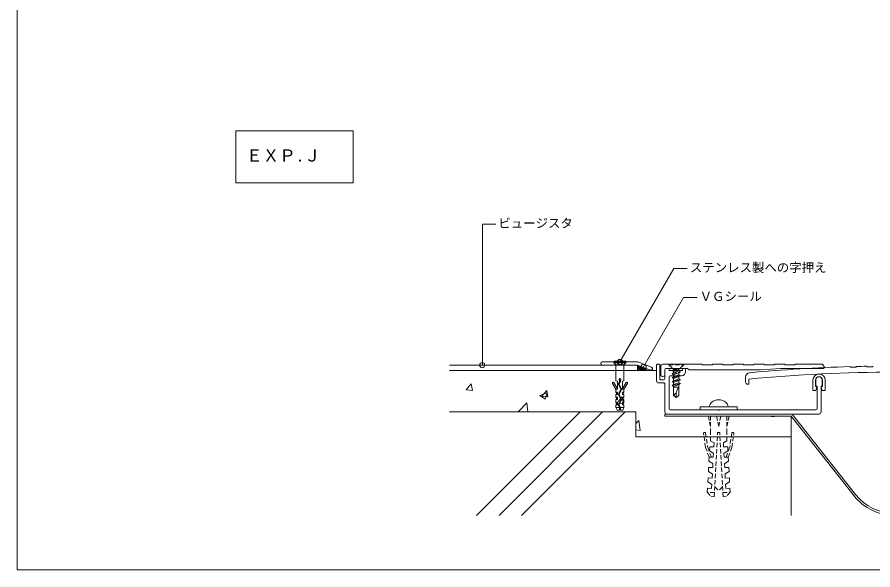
# Model space of a CAD drawing. Units: millimetres on the paper. Extents: x -413 to 415, y -286 to 287.
# Drawn here: x -413.2 to 0.3, y -286.2 to -19.3 of the extents above; entities that cross this region are included whole.
import ezdxf
from ezdxf.enums import TextEntityAlignment as Align

# ---------------------------------------------------------------- set-up
doc = ezdxf.new("R2010")
doc.units = ezdxf.units.MM
doc.linetypes.add('USER1', pattern=[3, 2.1, -0.9])
for name, color, linetype, lineweight in [('0-1_WAKU', 7, 'Continuous', 18), ('0-3_KUTAI', 3, 'Continuous', 18), ('0-4_BOUSUI', 1, 'Continuous', 18), ('0-5_MOJI', 7, 'Continuous', 18), ('0-6_HATCH', 9, 'Continuous', 18), ('0-8_KANAMONO_SCREW', 4, 'Continuous', 18), ('0-9_KANAMONO', 4, 'Continuous', 18)]:
    doc.layers.add(name, color=color, linetype=linetype, lineweight=lineweight)
doc.styles.add('ＭＳ ゴシック', font='')
doc.styles.get('ＭＳ ゴシック').set_extended_font_data('MS Gothic')

msp = doc.modelspace()

# ---------------------------------------------------------------- linework, layer by layer
at = {"layer": '0-1_WAKU'}
msp.add_lwpolyline([(-413.215, -286.183), (414.785, -286.183), (414.785, 286.817), (-413.215, 286.817)], close=True, dxfattribs=at)
at = {"layer": '0-3_KUTAI'}
for p, q in [((-104.215, -189.943), (-204.215, -189.943)), ((-39.215, -259.943), (-39.215, -211.943))]:
    msp.add_line(p, q, dxfattribs=at)
msp.add_lwpolyline([(-204.215, -209.943), (-114.215, -209.943), (-114.215, -221.943), (-39.215, -221.943)], dxfattribs=at)
at = {"layer": '0-4_BOUSUI'}
msp.add_line((-204.215, -187.328), (-113.498, -187.328), dxfattribs=at)
msp.add_lwpolyline([(-113.498, -189.943), (-113.498, -187.328), (-108.498, -189.943)], close=True, dxfattribs=at)
at = {"layer": '0-5_MOJI'}
for p, q in [((-188.425, -187.328), (-188.425, -119.335)), ((-188.425, -119.335), (-181.933, -119.335)), ((-121.918, -185.828), (-95.889, -140.746)), ((-95.889, -140.746), (-89.397, -140.746)), ((-110.49, -188.146), (-91.16, -154.667)), ((-91.16, -154.667), (-84.668, -154.667))]:
    msp.add_line(p, q, dxfattribs=at)
msp.add_lwpolyline([(-307.562, -99.304), (-250.855, -99.304), (-250.855, -74.304), (-307.562, -74.304)], close=True, dxfattribs=at)
for centre in [(-121.918, -185.828), (-188.503, -187.328), (-110.49, -188.146)]:
    msp.add_circle(centre, 1.25, dxfattribs=at)
at = {"layer": '0-6_HATCH'}
for p, q in [((-113.498, -187.698), (-113.255, -187.455)), ((-111.252, -189.943), (-113.498, -187.698)), ((-113.498, -188.82), (-112.518, -187.841)), ((-113.498, -189.943), (-111.781, -188.226)), ((-112.375, -189.943), (-113.498, -188.82)), ((-112.375, -189.943), (-111.044, -188.612)), ((-110.13, -189.943), (-111.919, -188.154)), ((-111.252, -189.943), (-110.307, -188.997)), ((-110.13, -189.943), (-109.569, -189.382)), ((-109.007, -189.943), (-109.566, -189.384)), ((-109.007, -189.943), (-108.832, -189.768)), ((-196.205, -199.245), (-193.756, -196.327)), ((-193.155, -199.523), (-193.742, -196.339)), ((-196.205, -199.247), (-193.168, -199.513)), ((-160.617, -202.03), (-157.06, -200.664)), ((-160.614, -202.034), (-158.087, -203.739)), ((-159.768, -202.433), (-157.319, -199.515)), ((-159.768, -202.435), (-156.732, -202.701)), ((-158.085, -203.738), (-157.055, -200.668)), ((-156.718, -202.711), (-157.305, -199.527)), ((-170.935, -209.717), (-166.978, -205.593)), ((-166.472, -209.943), (-166.977, -205.597)), ((-123.331, -205.621), (-120.882, -202.702)), ((-123.331, -205.623), (-120.295, -205.888)), ((-120.281, -205.899), (-120.869, -202.715)), ((-191.199, -259.943), (-141.199, -209.943)), ((-180.324, -259.943), (-130.324, -209.943)), ((-170.931, -209.724), (-169.521, -209.943)), ((-169.449, -259.943), (-119.449, -209.943)), ((-114.215, -215.515), (-112.762, -214.002)), ((-112.2, -218.83), (-112.761, -214.006)), ((-50.458, -211.998), (-47.421, -212.264)), ((-50.457, -211.997), (-50.412, -211.943)), ((-47.408, -212.275), (-47.469, -211.943)), ((-114.215, -218.521), (-112.197, -218.834))]:
    msp.add_line(p, q, dxfattribs=at)
at = {"layer": '0-8_KANAMONO_SCREW'}
for p, q in [((-124.784, -185.828), (-119.051, -185.828)), ((-124.818, -186.262), (-119.018, -186.262)), ((-119.984, -187.228), (-123.851, -187.228)), ((-123.851, -198.995), (-125.506, -196.128)), ((-124.929, -195.795), (-123.184, -198.816)), ((-122.694, -196.276), (-122.125, -195.21)), ((-121.494, -198.964), (-122.694, -196.715)), ((-121.772, -195.398), (-122.341, -196.464)), ((-122.341, -196.526), (-121.141, -198.776)), ((-122.118, -195.178), (-122.118, -194.646)), ((-121.718, -194.646), (-121.718, -195.178)), ((-118.906, -195.795), (-120.651, -198.816)), ((-119.984, -198.995), (-118.329, -196.128)), ((-123.851, -200.328), (-123.518, -200.662)), ((-123.518, -201.495), (-123.518, -200.328)), ((-122.694, -201.276), (-121.494, -199.026)), ((-121.494, -203.964), (-122.694, -201.715)), ((-121.141, -199.215), (-122.341, -201.464)), ((-122.341, -201.526), (-121.141, -203.776)), ((-120.318, -201.495), (-120.318, -200.328)), ((-119.984, -200.328), (-120.318, -200.662)), ((-123.851, -202.828), (-123.518, -203.162)), ((-123.851, -205.328), (-123.518, -205.662)), ((-123.518, -203.995), (-123.518, -202.828)), ((-123.518, -206.495), (-123.518, -205.328)), ((-122.125, -207.862), (-122.701, -206.708)), ((-122.696, -206.279), (-121.494, -204.026)), ((-122.344, -206.529), (-121.767, -207.683)), ((-121.141, -204.215), (-122.343, -206.468)), ((-120.318, -203.995), (-120.318, -202.828)), ((-119.984, -202.828), (-120.318, -203.162)), ((-120.318, -206.495), (-120.318, -205.328)), ((-119.984, -205.328), (-120.318, -205.662)), ((-123.851, -207.828), (-122.141, -207.828)), ((-121.722, -207.828), (-119.984, -207.828))]:
    msp.add_line(p, q, dxfattribs=at)
for points in [[(-119.984, -194.895), (-119.984, -187.228), (-119.018, -186.262), (-119.018, -185.828), (-124.818, -185.828), (-124.818, -186.262), (-123.851, -187.228), (-123.851, -194.895), (-123.184, -195.028), (-123.184, -198.995), (-123.851, -198.995), (-123.851, -200.328), (-123.184, -200.328), (-123.184, -201.495), (-123.851, -201.495), (-123.851, -202.828), (-123.184, -202.828), (-123.184, -203.995), (-123.851, -203.995), (-123.851, -205.328), (-123.184, -205.328), (-123.184, -206.495), (-123.851, -206.495), (-123.851, -207.828), (-123.351, -209.162), (-122.118, -209.162), (-122.118, -207.891)], [(-124.784, -185.828), (-124.784, -185.428), (-119.051, -185.428), (-119.051, -185.828)], [(-121.718, -207.891), (-121.718, -209.162), (-120.484, -209.162), (-119.984, -207.828), (-119.984, -206.495), (-120.651, -206.495), (-120.651, -205.328), (-119.984, -205.328), (-119.984, -203.995), (-120.651, -203.995), (-120.651, -202.828), (-119.984, -202.828), (-119.984, -201.495), (-120.651, -201.495), (-120.651, -200.328), (-119.984, -200.328), (-119.984, -198.995), (-120.651, -198.995), (-120.651, -195.028), (-119.984, -194.895)]]:
    msp.add_lwpolyline(points, dxfattribs=at)
for centre, radius, start, end in [((-121.918, -194.262), 0.433, 297.48643, 242.51357), ((-125.217, -195.962), 0.333, 30, 210), ((-122.282, -196.495), 0.467, 151.92751, 208.07249), ((-122.282, -196.495), 0.0667, 151.92751, 208.07249), ((-122.184, -195.178), 0.0667, 331.92751, 0), ((-122.184, -195.178), 0.467, 331.92751, 0), ((-118.618, -195.962), 0.333, 330, 150), ((-122.282, -201.495), 0.467, 151.92751, 208.07249), ((-122.282, -201.495), 0.0667, 151.92751, 208.07249), ((-121.553, -198.995), 0.0667, 331.92751, 28.07249), ((-121.553, -198.995), 0.467, 331.92751, 28.07249), ((-122.284, -206.499), 0.467, 151.92751, 206.56505), ((-122.284, -206.499), 0.0667, 151.92751, 206.56505), ((-121.553, -203.995), 0.0667, 331.92751, 28.07249), ((-121.553, -203.995), 0.467, 331.92751, 28.07249), ((-122.184, -207.891), 0.0667, 360, 26.56505), ((-122.184, -207.891), 0.467, 0, 26.56505)]:
    msp.add_arc(centre, radius, start, end, dxfattribs=at)
at = {"layer": '0-9_KANAMONO'}
for p, q in [((-104.215, -194.943), (-104.215, -187.243)), ((-103.915, -186.943), (-103.015, -186.943)), ((-102.715, -193.943), (-102.715, -187.243)), ((-102.215, -191.943), (-102.215, -187.943)), ((-101.215, -186.943), (-95.015, -186.943)), ((-100.215, -191.943), (-100.215, -189.443)), ((-100.215, -193.943), (-100.215, -189.443)), ((-89.215, -188.943), (-99.715, -188.943)), ((-99.715, -188.943), (-98.715, -188.943)), ((-98.215, -189.943), (-98.215, -189.443)), ((-98.215, -189.943), (-95.015, -189.943)), ((-94.715, -189.457), (-96.715, -189.927)), ((-96.715, -189.927), (-95.981, -189.504)), ((-96.715, -189.927), (-95.981, -190.35)), ((-95.981, -189.243), (-93.448, -189.243)), ((-95.981, -189.243), (-95.981, -189.504)), ((-95.981, -190.35), (-94.715, -189.457)), ((-95.981, -189.504), (-94.715, -189.457)), ((-94.715, -187.243), (-95.015, -186.943)), ((-94.715, -190.243), (-95.015, -189.943)), ((-94.715, -187.243), (-94.415, -186.943)), ((-94.715, -190.243), (-94.415, -189.943)), ((-82.215, -186.943), (-94.415, -186.943)), ((-91.715, -189.943), (-94.415, -189.943)), ((-93.448, -189.243), (-93.448, -190.176)), ((-93.448, -190.176), (-92.715, -190.6)), ((-91.715, -189.943), (-91.715, -189.443)), ((-91.215, -188.943), (-90.715, -188.943)), ((-90.215, -190.443), (-90.215, -189.443)), ((-89.215, -188.943), (-88.515, -189.643)), ((-54.215, -189.643), (-88.515, -189.643)), ((-82.215, -186.943), (-82.215, -187.243)), ((-82.215, -187.243), (-77.215, -187.243)), ((-77.215, -186.943), (-77.215, -187.243)), ((-77.215, -186.943), (-72.215, -186.943)), ((-72.215, -186.943), (-72.215, -187.243)), ((-72.215, -187.243), (-67.215, -187.243)), ((-67.215, -186.943), (-67.215, -187.243)), ((-62.215, -187.243), (-57.215, -187.243)), ((-57.215, -186.943), (-52.215, -186.943)), ((-57.215, -186.943), (-57.215, -187.243)), ((-54.215, -189.643), (-44.215, -188.943)), ((-52.215, -186.943), (-52.215, -187.243)), ((-52.215, -187.243), (-47.215, -187.243)), ((-47.215, -186.943), (-42.215, -186.943)), ((-47.215, -186.943), (-47.215, -187.243)), ((-44.215, -188.943), (-23.515, -188.943)), ((-42.215, -186.943), (-42.215, -187.243)), ((-42.215, -187.243), (-37.215, -187.243)), ((-37.215, -186.943), (-24.215, -186.943)), ((-37.215, -186.943), (-37.215, -187.243)), ((-10.715, -188.061), (-10.715, -188.361)), ((-7.715, -187.982), (-7.715, -188.282)), ((-2.715, -187.875), (-2.715, -188.175)), ((0.285, -187.828), (0.285, -188.128)), ((-98.215, -193.443), (-98.215, -208.443)), ((-92.215, -192.443), (-97.215, -192.443)), ((-96.715, -193.422), (-92.715, -192.481)), ((-96.715, -193.422), (-95.981, -192.999)), ((-96.715, -193.422), (-95.981, -193.845)), ((-95.981, -190.35), (-95.981, -190.879)), ((-95.981, -192.999), (-93.448, -192.058)), ((-95.981, -193.845), (-93.448, -192.905)), ((-95.981, -193.845), (-95.981, -194.88)), ((-95.981, -194.88), (-93.448, -193.939)), ((-93.448, -193.939), (-93.448, -192.905)), ((-61.215, -193.024), (-61.215, -195.575)), ((-103.215, -195.943), (-100.715, -195.943)), ((-100.715, -194.443), (-102.215, -194.443)), ((-100.215, -196.443), (-100.215, -209.943)), ((-96.715, -195.303), (-92.715, -194.363)), ((-96.715, -195.303), (-95.981, -194.88)), ((-96.715, -195.303), (-95.981, -195.727)), ((-96.715, -197.185), (-92.715, -196.244)), ((-96.715, -197.185), (-95.981, -196.762)), ((-96.715, -197.185), (-95.981, -197.608)), ((-95.981, -195.727), (-93.448, -194.786)), ((-95.981, -195.727), (-95.981, -196.762)), ((-95.981, -196.762), (-93.448, -195.821)), ((-95.981, -197.608), (-93.448, -196.668)), ((-95.981, -197.608), (-95.981, -197.943)), ((-95.981, -197.943), (-95.981, -202.019)), ((-93.448, -197.943), (-95.981, -197.943)), ((-93.448, -195.821), (-93.448, -194.786)), ((-93.448, -196.668), (-93.448, -202.019)), ((-28.715, -199.643), (-28.715, -194.643)), ((-27.415, -197.643), (-27.415, -194.643)), ((-27.215, -197.643), (-27.415, -197.643)), ((-27.215, -194.443), (-27.215, -197.443)), ((-27.215, -197.443), (-26.715, -197.443)), ((-27.215, -197.643), (-26.971, -197.643)), ((-27.215, -199.643), (-26.777, -197.892)), ((-26.715, -197.443), (-26.715, -208.443)), ((-24.715, -197.443), (-24.715, -209.943)), ((-24.215, -197.443), (-24.715, -197.443)), ((-24.215, -199.643), (-24.653, -197.892)), ((-24.215, -197.643), (-24.459, -197.643)), ((-24.215, -194.443), (-24.215, -197.443)), ((-24.215, -197.643), (-24.015, -197.643)), ((-24.015, -197.643), (-24.015, -194.643)), ((-22.715, -194.643), (-22.715, -199.643)), ((-94.715, -202.943), (-95.981, -202.019)), ((-94.715, -200.943), (-94.715, -202.943)), ((-94.715, -202.943), (-93.448, -202.019)), ((-27.215, -199.643), (-28.715, -199.643)), ((-22.715, -199.643), (-24.215, -199.643)), ((-74.515, -208.943), (-97.715, -208.943)), ((-83.215, -207.443), (-65.215, -207.443)), ((-83.215, -207.443), (-83.215, -208.943)), ((-83.215, -208.943), (-65.215, -208.943)), ((-74.215, -209.243), (-74.515, -208.943)), ((-74.215, -209.243), (-73.915, -208.943)), ((-73.915, -208.943), (-27.215, -208.943)), ((-65.215, -207.443), (-65.215, -208.943)), ((-99.215, -210.943), (-100.215, -210.943)), ((-25.715, -210.943), (-99.215, -210.943)), ((-8.044, -249.771), (-38.73, -210.943))]:
    msp.add_line(p, q, dxfattribs=at)
at = {"layer": '0-9_KANAMONO', "linetype": 'USER1'}
for p, q in [((-98.315, -186.943), (-98.315, -187.243)), ((-98.315, -187.243), (-91.115, -187.243)), ((-98.315, -187.243), (-95.981, -189.243)), ((-95.981, -191.117), (-93.448, -190.176)), ((-91.115, -187.243), (-93.448, -189.243)), ((-91.115, -186.943), (-91.115, -187.243)), ((-96.715, -191.54), (-92.715, -190.6)), ((-96.715, -191.54), (-95.981, -191.117)), ((-96.715, -191.54), (-95.981, -191.964)), ((-95.981, -190.879), (-95.981, -191.117)), ((-95.981, -191.964), (-93.448, -191.023)), ((-95.981, -191.964), (-95.981, -192.999)), ((-93.448, -191.023), (-92.715, -190.6)), ((-93.448, -192.058), (-93.448, -191.023)), ((-79.215, -211.943), (-78.215, -216.943)), ((-79.215, -211.943), (-69.215, -211.943)), ((-78.215, -211.943), (-78.215, -219.943)), ((-75.215, -211.943), (-74.215, -216.943)), ((-73.215, -211.943), (-74.215, -216.943)), ((-69.215, -211.943), (-70.215, -216.943)), ((-70.215, -211.943), (-70.215, -219.943)), ((-80.533, -227.085), (-81.526, -220.282)), ((-81.186, -219.828), (-80.99, -219.8)), ((-80.537, -220.139), (-79.594, -226.743)), ((-78.215, -223.943), (-78.215, -219.943)), ((-76.337, -250.901), (-74.715, -219.943)), ((-74.715, -219.943), (-74.215, -219.943)), ((-73.715, -219.943), (-74.215, -219.943)), ((-72.092, -250.901), (-73.715, -219.943)), ((-70.215, -223.943), (-70.215, -219.943)), ((-67.892, -220.139), (-68.836, -226.743)), ((-67.892, -220.139), (-68.836, -226.743)), ((-67.896, -227.085), (-66.904, -220.282)), ((-67.896, -227.085), (-66.904, -220.282)), ((-67.243, -219.828), (-67.44, -219.8)), ((-67.243, -219.828), (-67.44, -219.8)), ((-78.838, -231.743), (-80.533, -227.085)), ((-77.774, -231.743), (-79.594, -226.743)), ((-78.576, -226.75), (-78.681, -228.747)), ((-76.579, -226.855), (-78.576, -226.75)), ((-78.215, -223.943), (-76.474, -224.858)), ((-76.474, -224.858), (-76.579, -226.855)), ((-70.215, -223.943), (-71.955, -224.858)), ((-71.955, -224.858), (-71.85, -226.855)), ((-71.85, -226.855), (-69.853, -226.75)), ((-70.656, -231.743), (-68.836, -226.743)), ((-69.853, -226.75), (-69.749, -228.747)), ((-69.592, -231.743), (-67.896, -227.085)), ((-78.681, -228.747), (-76.736, -229.851)), ((-76.736, -229.851), (-76.841, -231.848)), ((-69.749, -228.747), (-71.693, -229.851)), ((-71.693, -229.851), (-71.589, -231.848)), ((-78.838, -231.743), (-78.943, -233.741)), ((-78.943, -233.741), (-76.998, -234.844)), ((-76.841, -231.848), (-78.838, -231.743)), ((-76.998, -234.844), (-77.102, -236.841)), ((-71.589, -231.848), (-69.592, -231.743)), ((-69.487, -233.741), (-71.432, -234.844)), ((-71.432, -234.844), (-71.327, -236.841)), ((-69.592, -231.743), (-69.487, -233.741)), ((-79.1, -236.737), (-79.204, -238.734)), ((-79.204, -238.734), (-77.259, -239.837)), ((-77.102, -236.841), (-79.1, -236.737)), ((-71.327, -236.841), (-69.33, -236.737)), ((-69.225, -238.734), (-71.17, -239.837)), ((-69.33, -236.737), (-69.225, -238.734)), ((-79.361, -241.73), (-79.466, -243.727)), ((-79.466, -243.727), (-77.521, -244.83)), ((-77.364, -241.834), (-79.361, -241.73)), ((-77.259, -239.837), (-77.364, -241.834)), ((-71.17, -239.837), (-71.065, -241.834)), ((-71.065, -241.834), (-69.068, -241.73)), ((-68.963, -243.727), (-70.908, -244.83)), ((-69.068, -241.73), (-68.963, -243.727)), ((-79.623, -246.723), (-79.728, -248.72)), ((-77.626, -246.827), (-79.623, -246.723)), ((-77.521, -244.83), (-77.626, -246.827)), ((-76.084, -246.074), (-74.215, -247.943)), ((-72.345, -246.074), (-74.215, -247.943)), ((-70.908, -244.83), (-70.804, -246.827)), ((-70.804, -246.827), (-68.806, -246.723)), ((-68.806, -246.723), (-68.702, -248.72)), ((-79.728, -248.72), (-77.835, -250.822)), ((-76.232, -248.903), (-79.728, -248.72)), ((-77.835, -250.822), (-76.337, -250.901)), ((-72.197, -248.903), (-68.702, -248.72)), ((-70.594, -250.822), (-72.092, -250.901)), ((-68.702, -248.72), (-70.594, -250.822))]:
    msp.add_line(p, q, dxfattribs=at)
at = {"layer": '0-9_KANAMONO'}
for points in [[(-106.691, -188.38), (-113.215, -185.828), (-130.465, -185.828)], [(-130.465, -187.328), (-113.498, -187.328), (-107.238, -189.777)], [(-67.215, -186.943), (-62.215, -186.943), (-62.215, -187.243)], [(-24.215, -186.943), (-23.215, -187.943), (-23.215, -188.643)], [(-93.448, -192.058), (-92.715, -192.481), (-93.448, -192.905)], [(-93.448, -193.939), (-92.715, -194.363), (-93.448, -194.786)], [(-59.715, -194.075), (-59.715, -196.575), (-60.215, -196.575)], [(-93.448, -195.821), (-92.715, -196.244), (-93.448, -196.668)], [(-100.215, -210.943), (-100.215, -211.943), (-39.215, -211.943), (-8.829, -250.391)]]:
    msp.add_lwpolyline(points, dxfattribs=at)
for centre, radius, start, end in [((-130.465, -186.578), 0.75, 90, 270), ((-106.965, -189.078), 0.75, 248.6372, 68.6372), ((-103.915, -187.243), 0.3, 90, 180), ((-103.015, -187.243), 0.3, 0, 90), ((-101.215, -187.943), 1, 90, 180), ((-99.715, -189.443), 0.5, 90, 180), ((-99.715, -189.443), 0.5, 90, 180), ((-98.715, -189.443), 0.5, 0, 90), ((-91.215, -189.443), 0.5, 90.00085, 180), ((-90.715, -189.443), 0.5, 0, 90), ((10.785, -940.754), 753, 91.63616, 95.34825), ((-23.515, -188.643), 0.3, 270, 0), ((10.785, -940.754), 752.7, 91.40837, 91.63681), ((10.785, -940.754), 753, 91.02727, 91.40781), ((10.785, -940.754), 752.7, 90.79929, 91.02768), ((-102.215, -193.943), 0.5, 180, 270.00187), ((-101.215, -191.943), 1, 180, 0), ((-100.715, -193.943), 0.5, 270.00187, 359.99947), ((-97.215, -193.443), 1, 90.00115, 180), ((-92.215, -190.443), 2, 270.00115, 359.99616), ((-59.215, -193.024), 2, 95.34825, 180), ((10.785, -940.754), 750, 84.60623, 95.39377), ((-25.715, -194.643), 3, 0, 180), ((-25.715, -194.643), 1.7, 0, 180), ((-25.715, -194.443), 1.5, 0, 180), ((-103.215, -194.943), 1, 180, 270), ((-100.715, -196.443), 0.5, 359.99951, 90), ((-88.708, -201.712), 6.055, 141.51098, 172.70792), ((-60.215, -195.575), 1, 180, 270), ((-26.971, -197.843), 0.2, 345.9636, 90), ((-24.459, -197.843), 0.2, 90, 194.03619), ((-94.34, -202.668), 1.765, 102.26033, 158.4463), ((-75.718, -207.572), 3, 128.61464, 177.54107), ((-74.215, -209.443), 5.4, 90, 128.85106), ((-74.215, -209.443), 5.4, 51.31781, 90), ((-72.712, -207.572), 3, 2.45893, 51.38536), ((-99.215, -209.943), 1, 179.99975, 270), ((-97.715, -208.443), 0.5, 180, 270), ((-27.215, -208.443), 0.5, 270, 0), ((-25.715, -209.943), 1, 270, 0), ((10.785, -234.89), 25, 218.31965, 321.68035), ((10.785, -234.89), 24, 218.31965, 321.68035)]:
    msp.add_arc(centre, radius, start, end, dxfattribs=at)
at = {"layer": '0-9_KANAMONO', "linetype": 'USER1'}
for centre, start, end in [((-81.13, -220.224), 98.1301, 188.29847), ((-80.933, -220.196), 8.1301, 98.1301), ((-67.496, -220.196), 81.8699, 171.8699), ((-67.496, -220.196), 81.8699, 171.8699), ((-67.3, -220.224), 351.70153, 81.8699), ((-67.3, -220.224), 351.70153, 81.8699)]:
    msp.add_arc(centre, 0.4, start, end, dxfattribs=at)

# ---------------------------------------------------------------- texts
at = {"layer": '0-5_MOJI', "style": 'ＭＳ ゴシック'}
for s, height, p in [('ＥＸＰ.Ｊ', 5.865, (-302.562, -90.804)), ('ビュージスタ', 4.399, (-180.683, -122.335)), ('ステンレス製への字押え', 4.399, (-88.147, -143.746)), ('ＶＧシール', 4.399, (-83.418, -157.667))]:
    msp.add_text(s, height=height, dxfattribs=at).set_placement(p, align=Align.BOTTOM_LEFT)

doc.saveas('drawing.dxf')
